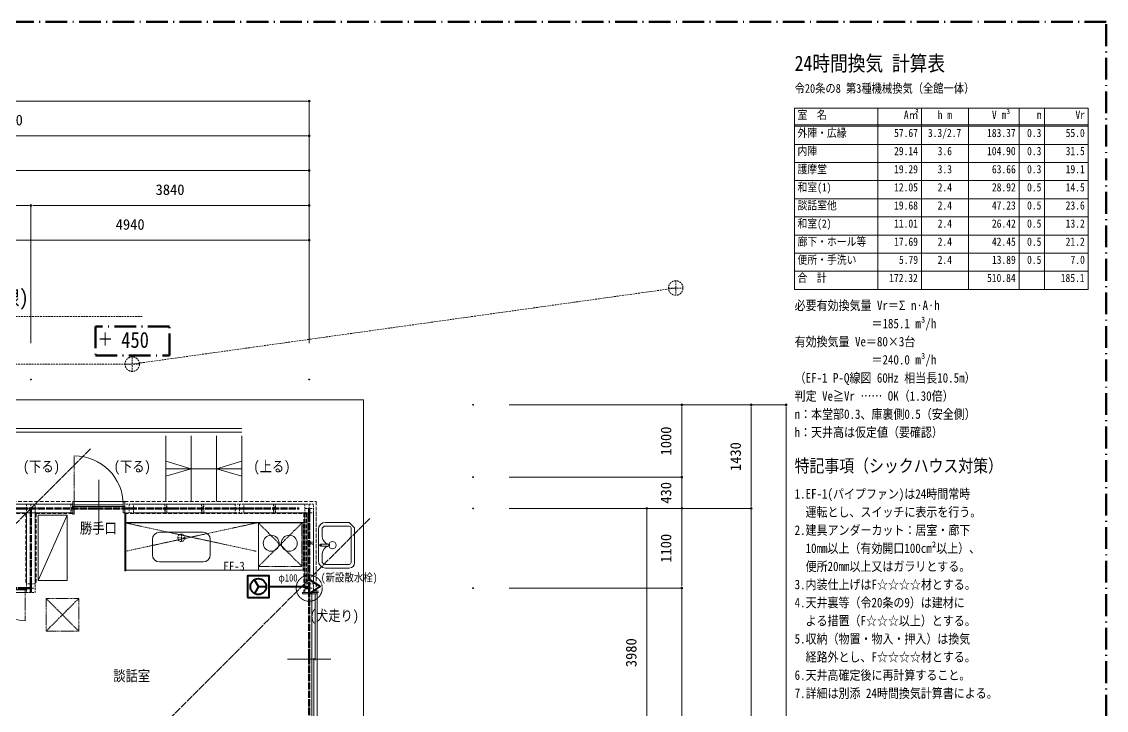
# Model space of a CAD drawing. Units: millimetres at full size. Extents: x -21029 to 20237, y -14043 to 14043.
# Drawn here: x 5234 to 20201, y 4544 to 14043 of the extents above; entities that cross this region are included whole.
import ezdxf
from ezdxf.enums import TextEntityAlignment as Align

# ---------------------------------------------------------------- set-up
doc = ezdxf.new("R2010")
doc.units = ezdxf.units.MM
doc.header["$LTSCALE"] = 50
doc.header["$PDMODE"] = 32
doc.header["$PDSIZE"] = 10
for name, pattern in [('DASHED_DOTTED', [9.25, 6, -1.5, 0.25, -1.5]), ('USER1', [2.31, 2, -0.15, 0.01, -0.15]), ('USER12', [0.75, 0.5, -0.25]), ('USER13', [0.375, 0.25, -0.125]), ('USER14', [1.5, 1, -0.5])]:
    doc.linetypes.add(name, pattern=pattern)
for name, color, linetype, lineweight in [('0-2_KIJUN', 1, 'USER1', 80), ('0-3_KABE', 7, 'Continuous', 18), ('0-9_HARI', 7, 'Continuous', 15), ('0-C_TATEGU', 100, 'Continuous', 18), ('0-D_ZATU', 132, 'Continuous', 18), ('0-E_MOJI', 7, 'Continuous', 15), ('0-F_SETUBI', 7, 'Continuous', 18), ('1-0_KAGU', 7, 'Continuous', 18), ('1-1_SUNPO', 7, 'Continuous', 15), ('1-6_WAKU', 1, 'DASHED_DOTTED', 80), ('1-7_画層2', 7, 'DASHED_DOTTED', 80), ('1-9_HASIRA', 7, 'USER12', 18), ('1-A_画層1', 7, 'USER12', 18), ('1-C_SIAGE', 7, 'USER14', 18), ('1-D_CONCRETE', 7, 'Continuous', 18), ('2-1_換気扇(局所)', 5, 'Continuous', 40), ('2-3_ダクト・フード', 3, 'Continuous', 20), ('2-5_記号・文字', 3, 'Continuous', 80), ('2-6_機器表', 7, 'Continuous', 15), ('2-7_計算表・特記', 7, 'Continuous', 40)]:
    doc.layers.add(name, color=color, linetype=linetype, lineweight=lineweight)
doc.layers.add('1-2_DEFPOINTS', color=7, linetype='Continuous')
doc.styles.add('ＭＳ ゴシック', font='')
doc.styles.get('ＭＳ ゴシック').set_extended_font_data('MS Gothic')

# ---------------------------------------------------------------- blocks, each defined once
blk = doc.blocks.new('_Dot')
at = {"layer": '0-9_HARI'}
for p, q in [((-0.5, 0), (-1, 0)), ((0.25, 0), (-0.25, 0))]:
    blk.add_line(p, q, dxfattribs=at)
blk.add_circle((0, 0), 0.25, dxfattribs=at)
blk = doc.blocks.new('D45')
at = {"layer": '1-1_SUNPO'}
for p, q in [((11310, 27360), (29370, 27360)), ((29420, 24020), (29420, 27360))]:
    blk.add_line(p, q, dxfattribs=at)
at = {"layer": '1-2_DEFPOINTS'}
for p in [(29420, 27360), (29420, 23520)]:
    blk.add_point(p, dxfattribs=at)
at = {"layer": '1-1_SUNPO', "xscale": 50, "yscale": 50}
blk.add_blockref('_Dot', (29420, 27360), dxfattribs=at)
blk = doc.blocks.new('D48')
at = {"layer": '1-1_SUNPO'}
for p, q in [((21120, 24020), (21120, 26880)), ((21170, 26880), (29370, 26880)), ((29420, 24020), (29420, 26880))]:
    blk.add_line(p, q, dxfattribs=at)
at = {"layer": '1-2_DEFPOINTS'}
for p in [(29420, 26880), (21120, 23520), (29420, 23520)]:
    blk.add_point(p, dxfattribs=at)
at = {"layer": '1-1_SUNPO', "xscale": 50, "yscale": 50, "rotation": 180}
blk.add_blockref('_Dot', (21120, 26880), dxfattribs=at)
at = {"layer": '1-1_SUNPO', "xscale": 50, "yscale": 50}
blk.add_blockref('_Dot', (29420, 26880), dxfattribs=at)
at = {"layer": '1-1_SUNPO', "style": 'ＭＳ ゴシック'}
blk.add_text('8300', height=146.6, dxfattribs=at).set_placement((25070, 26980), align=Align.BOTTOM_LEFT)
blk = doc.blocks.new('D50')
at = {"layer": '1-1_SUNPO'}
for p, q in [((12410, 26400), (29370, 26400)), ((29420, 24020), (29420, 26400))]:
    blk.add_line(p, q, dxfattribs=at)
at = {"layer": '1-2_DEFPOINTS'}
for p in [(29420, 26400), (29420, 23520)]:
    blk.add_point(p, dxfattribs=at)
at = {"layer": '1-1_SUNPO', "xscale": 50, "yscale": 50}
blk.add_blockref('_Dot', (29420, 26400), dxfattribs=at)
blk = doc.blocks.new('D54')
at = {"layer": '1-1_SUNPO'}
for p, q in [((24480, 24020), (24480, 25920)), ((24530, 25920), (25530, 25920)), ((25580, 24020), (25580, 25920))]:
    blk.add_line(p, q, dxfattribs=at)
at = {"layer": '1-2_DEFPOINTS'}
for p in [(25580, 25920), (24480, 23520), (25580, 23520)]:
    blk.add_point(p, dxfattribs=at)
at = {"layer": '1-1_SUNPO', "xscale": 50, "yscale": 50, "rotation": 180}
blk.add_blockref('_Dot', (24480, 25920), dxfattribs=at)
at = {"layer": '1-1_SUNPO', "xscale": 50, "yscale": 50}
blk.add_blockref('_Dot', (25580, 25920), dxfattribs=at)
at = {"layer": '1-1_SUNPO', "style": 'ＭＳ ゴシック'}
blk.add_text('1100', height=146.6, dxfattribs=at).set_placement((24830, 26020), align=Align.BOTTOM_LEFT)
blk = doc.blocks.new('D55')
at = {"layer": '1-1_SUNPO'}
for p, q in [((25580, 24020), (25580, 25920)), ((25630, 25920), (29370, 25920)), ((29420, 24020), (29420, 25920))]:
    blk.add_line(p, q, dxfattribs=at)
at = {"layer": '1-2_DEFPOINTS'}
for p in [(29420, 25920), (25580, 23520), (29420, 23520)]:
    blk.add_point(p, dxfattribs=at)
at = {"layer": '1-1_SUNPO', "xscale": 50, "yscale": 50, "rotation": 180}
blk.add_blockref('_Dot', (25580, 25920), dxfattribs=at)
at = {"layer": '1-1_SUNPO', "xscale": 50, "yscale": 50}
blk.add_blockref('_Dot', (29420, 25920), dxfattribs=at)
at = {"layer": '1-1_SUNPO', "style": 'ＭＳ ゴシック'}
blk.add_text('3840', height=146.6, dxfattribs=at).set_placement((27300, 26020), align=Align.BOTTOM_LEFT)
blk = doc.blocks.new('D60')
at = {"layer": '1-1_SUNPO'}
for p, q in [((24480, 24020), (24480, 25440)), ((24530, 25440), (29370, 25440)), ((29420, 24020), (29420, 25440))]:
    blk.add_line(p, q, dxfattribs=at)
at = {"layer": '1-2_DEFPOINTS'}
for p in [(29420, 25440), (24480, 23520), (29420, 23520)]:
    blk.add_point(p, dxfattribs=at)
at = {"layer": '1-1_SUNPO', "xscale": 50, "yscale": 50, "rotation": 180}
blk.add_blockref('_Dot', (24480, 25440), dxfattribs=at)
at = {"layer": '1-1_SUNPO', "xscale": 50, "yscale": 50}
blk.add_blockref('_Dot', (29420, 25440), dxfattribs=at)
at = {"layer": '1-1_SUNPO', "style": 'ＭＳ ゴシック'}
blk.add_text('4940', height=146.6, dxfattribs=at).set_placement((26750, 25540), align=Align.BOTTOM_LEFT)
blk = doc.blocks.new('D87')
at = {"layer": '1-1_SUNPO'}
for p, q in [((32180, 23170), (36000, 23170)), ((36000, 9990), (36000, 23120)), ((32180, 9940), (36000, 9940))]:
    blk.add_line(p, q, dxfattribs=at)
at = {"layer": '1-2_DEFPOINTS'}
for p in [(31680, 23170), (36000, 23170), (31680, 9940)]:
    blk.add_point(p, dxfattribs=at)
at = {"layer": '1-1_SUNPO', "xscale": 50, "yscale": 50}
for p, rotation in [((36000, 23170), 90), ((36000, 9940), 270)]:
    blk.add_blockref('_Dot', p, dxfattribs=dict(at, rotation=rotation))
at = {"layer": '1-1_SUNPO', "style": 'ＭＳ ゴシック'}
blk.add_text('13230', height=146.6, rotation=90, dxfattribs=at).set_placement((35900, 16305), align=Align.BOTTOM_LEFT)
blk = doc.blocks.new('D88')
at = {"layer": '1-1_SUNPO'}
for p, q in [((32180, 21740), (35520, 21740)), ((35520, 9990), (35520, 21690)), ((32180, 9940), (35520, 9940))]:
    blk.add_line(p, q, dxfattribs=at)
at = {"layer": '1-2_DEFPOINTS'}
for p in [(31680, 21740), (35520, 21740), (31680, 9940)]:
    blk.add_point(p, dxfattribs=at)
at = {"layer": '1-1_SUNPO', "xscale": 50, "yscale": 50}
for p, rotation in [((35520, 21740), 90), ((35520, 9940), 270)]:
    blk.add_blockref('_Dot', p, dxfattribs=dict(at, rotation=rotation))
at = {"layer": '1-1_SUNPO', "style": 'ＭＳ ゴシック'}
blk.add_text('11800', height=146.6, rotation=90, dxfattribs=at).set_placement((35420, 15590), align=Align.BOTTOM_LEFT)
blk = doc.blocks.new('D89')
at = {"layer": '1-1_SUNPO'}
for p, q in [((32180, 23170), (35520, 23170)), ((35520, 21790), (35520, 23120)), ((32180, 21740), (35520, 21740))]:
    blk.add_line(p, q, dxfattribs=at)
at = {"layer": '1-2_DEFPOINTS'}
for p in [(31680, 23170), (35520, 23170), (31680, 21740)]:
    blk.add_point(p, dxfattribs=at)
at = {"layer": '1-1_SUNPO', "xscale": 50, "yscale": 50}
for p, rotation in [((35520, 23170), 90), ((35520, 21740), 270)]:
    blk.add_blockref('_Dot', p, dxfattribs=dict(at, rotation=rotation))
at = {"layer": '1-1_SUNPO', "style": 'ＭＳ ゴシック'}
blk.add_text('1430', height=146.6, rotation=90, dxfattribs=at).set_placement((35420, 22255), align=Align.BOTTOM_LEFT)
blk = doc.blocks.new('D92')
at = {"layer": '1-1_SUNPO'}
for p, q in [((32180, 20640), (34560, 20640)), ((34560, 15890), (34560, 20590)), ((32180, 15840), (34560, 15840))]:
    blk.add_line(p, q, dxfattribs=at)
at = {"layer": '1-2_DEFPOINTS'}
for p in [(31680, 20640), (34560, 20640), (31680, 15840)]:
    blk.add_point(p, dxfattribs=at)
at = {"layer": '1-1_SUNPO', "xscale": 50, "yscale": 50}
for p, rotation in [((34560, 20640), 90), ((34560, 15840), 270)]:
    blk.add_blockref('_Dot', p, dxfattribs=dict(at, rotation=rotation))
at = {"layer": '1-1_SUNPO', "style": 'ＭＳ ゴシック'}
blk.add_text('4800', height=146.6, rotation=90, dxfattribs=at).set_placement((34460, 18040), align=Align.BOTTOM_LEFT)
blk = doc.blocks.new('D93')
at = {"layer": '1-1_SUNPO'}
for p, q in [((32180, 21740), (34560, 21740)), ((34560, 20690), (34560, 21690)), ((32180, 20640), (34560, 20640))]:
    blk.add_line(p, q, dxfattribs=at)
at = {"layer": '1-2_DEFPOINTS'}
for p in [(31680, 21740), (34560, 21740), (31680, 20640)]:
    blk.add_point(p, dxfattribs=at)
at = {"layer": '1-1_SUNPO', "xscale": 50, "yscale": 50}
for p, rotation in [((34560, 21740), 90), ((34560, 20640), 270)]:
    blk.add_blockref('_Dot', p, dxfattribs=dict(at, rotation=rotation))
at = {"layer": '1-1_SUNPO', "style": 'ＭＳ ゴシック'}
blk.add_text('1100', height=146.6, rotation=90, dxfattribs=at).set_placement((34460, 20990), align=Align.BOTTOM_LEFT)
blk = doc.blocks.new('D94')
at = {"layer": '1-1_SUNPO'}
for p, q in [((32180, 22170), (34560, 22170)), ((34560, 22220), (34560, 22270)), ((34560, 21740), (34560, 22170)), ((32180, 21740), (34560, 21740)), ((34560, 21690), (34560, 21640))]:
    blk.add_line(p, q, dxfattribs=at)
at = {"layer": '1-2_DEFPOINTS'}
for p in [(31680, 22170), (34560, 22170), (31680, 21740)]:
    blk.add_point(p, dxfattribs=at)
at = {"layer": '1-1_SUNPO', "xscale": 50, "yscale": 50}
for p, rotation in [((34560, 22170), 270), ((34560, 21740), 90)]:
    blk.add_blockref('_Dot', p, dxfattribs=dict(at, rotation=rotation))
at = {"layer": '1-1_SUNPO', "style": 'ＭＳ ゴシック'}
blk.add_text('430', height=146.6, rotation=90, dxfattribs=at).set_placement((34460, 21805), align=Align.BOTTOM_LEFT)
blk = doc.blocks.new('D95')
at = {"layer": '1-1_SUNPO'}
for p, q in [((32180, 23170), (34560, 23170)), ((34560, 22220), (34560, 23120)), ((32180, 22170), (34560, 22170))]:
    blk.add_line(p, q, dxfattribs=at)
at = {"layer": '1-2_DEFPOINTS'}
for p in [(31680, 23170), (34560, 23170), (31680, 22170)]:
    blk.add_point(p, dxfattribs=at)
at = {"layer": '1-1_SUNPO', "xscale": 50, "yscale": 50}
for p, rotation in [((34560, 23170), 90), ((34560, 22170), 270)]:
    blk.add_blockref('_Dot', p, dxfattribs=dict(at, rotation=rotation))
at = {"layer": '1-1_SUNPO', "style": 'ＭＳ ゴシック'}
blk.add_text('1000', height=146.6, rotation=90, dxfattribs=at).set_placement((34460, 22470), align=Align.BOTTOM_LEFT)
blk = doc.blocks.new('D105')
at = {"layer": '1-1_SUNPO'}
for p, q in [((32180, 21740), (34080, 21740)), ((34080, 17810), (34080, 21690)), ((32180, 17760), (34080, 17760))]:
    blk.add_line(p, q, dxfattribs=at)
at = {"layer": '1-2_DEFPOINTS'}
for p in [(31680, 21740), (34080, 21740), (31680, 17760)]:
    blk.add_point(p, dxfattribs=at)
at = {"layer": '1-1_SUNPO', "xscale": 50, "yscale": 50}
for p, rotation in [((34080, 21740), 90), ((34080, 17760), 270)]:
    blk.add_blockref('_Dot', p, dxfattribs=dict(at, rotation=rotation))
at = {"layer": '1-1_SUNPO', "style": 'ＭＳ ゴシック'}
blk.add_text('3980', height=146.6, rotation=90, dxfattribs=at).set_placement((33980, 19550), align=Align.BOTTOM_LEFT)

msp = doc.modelspace()

# ---------------------------------------------------------------- linework, layer by layer
at = {"layer": '0-2_KIJUN'}
for p, q in [((834.48, 7328.85), (9061.98, 7328.85)), ((5361.98, 6168.85), (5361.98, 7328.85)), ((9201.98, -3371.15), (9201.98, 7328.85)), ((4261.98, 6228.85), (5361.98, 6228.85)), ((9141.98, 6228.85), (9201.98, 6228.85))]:
    msp.add_line(p, q, dxfattribs=at)
at = {"layer": '0-3_KABE'}
for p, q in [((5301.98, 7388.85), (4329.48, 7388.85)), ((5281.98, 7388.85), (5910.51, 7388.85)), ((6775.51, 7388.85), (8181.98, 7388.85)), ((8301.98, 7388.85), (9141.98, 7388.85)), ((5301.98, 7268.85), (4329.48, 7268.85)), ((5281.98, 7268.85), (5910.51, 7268.85)), ((5301.98, 7268.85), (5301.98, 6288.85)), ((5421.98, 7268.85), (5421.98, 6288.85)), ((6775.51, 7268.85), (8181.98, 7268.85)), ((8301.98, 7268.85), (9141.98, 7268.85)), ((9141.98, 7256.35), (9141.98, 6288.85)), ((9174.48, 7268.85), (9174.48, 6288.85)), ((9261.98, 7268.85), (9261.98, 6288.85)), ((9141.98, 7128.85), (9141.98, 6288.85)), ((9261.98, 7128.85), (9261.98, 6288.85))]:
    msp.add_line(p, q, dxfattribs=at)
at = {"layer": '0-C_TATEGU', "linetype": 'USER13'}
for p, q in [((5960.51, 7423.85), (5960.51, 8053.85)), ((5281.98, 6203.85), (5281.98, 5780.11))]:
    msp.add_line(p, q, dxfattribs=at)
at = {"layer": '0-C_TATEGU'}
for p, q in [((6298.01, 7053.85), (6298.01, 7723.85)), ((6655.51, 7423.85), (5940.51, 7423.85)), ((5940.51, 7353.85), (5940.51, 7423.85)), ((6655.51, 7353.85), (5940.51, 7353.85)), ((5960.51, 7353.85), (5960.51, 7423.85)), ((5960.51, 7353.85), (5960.51, 7423.85)), ((6635.51, 7378.85), (5960.51, 7378.85)), ((6635.51, 7353.85), (6635.51, 7423.85)), ((6655.51, 7353.85), (6655.51, 7423.85)), ((4344.48, 6203.85), (5301.98, 6203.85)), ((4344.48, 6168.85), (5301.98, 6168.85)), ((9239.98, 6168.85), (9239.98, 4368.85)), ((9239.98, 6168.85), (9309.98, 6168.85)), ((9239.98, 6148.85), (9309.98, 6148.85)), ((9261.98, 6188.85), (9331.98, 6188.85)), ((9261.98, 6168.85), (9331.98, 6168.85)), ((9284.98, 6148.85), (9284.98, 5233.85)), ((9309.98, 6168.85), (9309.98, 4368.85)), ((9501.98, 5248.85), (8901.98, 5248.85)), ((9264.98, 5263.85), (9264.98, 4388.85))]:
    msp.add_line(p, q, dxfattribs=at)
for centre, radius, start, end in [((5960.51, 7378.85), 675, 0, 90), ((5272.42, 6233.88), 453.87, 188.2372, 271.20667)]:
    msp.add_arc(centre, radius, start, end, dxfattribs=at)
at = {"layer": '0-D_ZATU'}
for p, q in [((6655.51, 6467.87), (6655.51, 7268.85)), ((6670.51, 7127.87), (6670.51, 7268.85)), ((6655.51, 7133.85), (9141.98, 7133.85)), ((6655.51, 6467.87), (6670.51, 6467.87)), ((6670.51, 6477.87), (6670.51, 6467.87))]:
    msp.add_line(p, q, dxfattribs=at)
at = {"layer": '0-D_ZATU', "linetype": 'USER13'}
for p, q in [((5571.95, 5636.05), (6021.95, 6086.05)), ((6021.95, 5636.05), (5571.95, 6086.05))]:
    msp.add_line(p, q, dxfattribs=at)
at = {"layer": '0-D_ZATU'}
for points in [[(5940.51, 7353.85), (5940.51, 7251.35), (5960.51, 7251.35), (5960.51, 7353.85)], [(6635.51, 7353.85), (6635.51, 7268.85), (6655.51, 7268.85), (6655.51, 7353.85)]]:
    msp.add_lwpolyline(points, dxfattribs=at)
msp.add_lwpolyline([(9109.98, 6148.85), (9239.98, 6148.85), (9239.98, 6168.85), (9109.98, 6168.85)], close=True, dxfattribs=at)
at = {"layer": '0-D_ZATU', "linetype": 'USER13'}
msp.add_lwpolyline([(5571.95, 5636.05), (6021.95, 5636.05), (6021.95, 6086.05), (5571.95, 6086.05)], close=True, dxfattribs=at)
at = {"layer": '0-F_SETUBI'}
for p, q in [((6670.51, 7127.87), (9120.51, 7127.87)), ((6670.51, 7127.87), (6670.51, 6477.87)), ((8501.97, 6477.87), (8501.97, 7127.87)), ((9120.51, 7127.87), (9120.51, 6477.87)), ((9328.93, 7036.07), (9328.93, 6606.07)), ((9378.93, 7036.07), (9378.93, 6935.17)), ((9753.93, 7136.07), (9428.93, 7136.07)), ((9753.93, 7086.07), (9428.93, 7086.07)), ((9778.93, 6581.07), (9778.93, 7061.07)), ((7037.44, 6900.12), (7037.44, 6690.12)), ((7737.44, 7000.12), (7137.44, 7000.12)), ((7837.44, 6690.12), (7837.44, 6900.12)), ((9369.48, 6821.3), (9344.48, 6821.3)), ((9356.98, 6833.8), (9481.41, 6833.8)), ((9356.98, 6808.8), (9356.98, 6833.8)), ((9356.98, 6808.8), (9481.41, 6808.8)), ((9481.41, 6808.8), (9481.41, 6833.8)), ((7737.44, 6590.12), (7137.44, 6590.12)), ((9378.93, 6707.44), (9378.93, 6606.07)), ((6670.51, 6477.87), (9120.51, 6477.87)), ((9428.93, 6556.07), (9753.93, 6556.07)), ((9428.93, 6506.07), (9753.93, 6506.07))]:
    msp.add_line(p, q, dxfattribs=at)
at = {"layer": '0-F_SETUBI', "linetype": 'USER13'}
for p, q in [((6670.51, 6737.87), (8470.51, 7127.87)), ((8470.51, 6737.87), (6670.51, 7127.87)), ((9101.97, 7127.87), (8501.97, 6527.87)), ((9101.97, 6527.87), (8501.97, 7127.87))]:
    msp.add_line(p, q, dxfattribs=at)
at = {"layer": '0-F_SETUBI', "linetype": 'USER12'}
for p, q in [((7487.44, 6922.05), (7387.44, 6922.05)), ((7437.44, 6972.05), (7437.44, 6872.05))]:
    msp.add_line(p, q, dxfattribs=at)
at = {"layer": '0-F_SETUBI', "linetype": 'USER13'}
msp.add_lwpolyline([(9101.97, 6527.87), (9101.97, 7127.87), (8501.97, 7127.87), (8501.97, 6527.87)], close=True, dxfattribs=at)
at = {"layer": '0-F_SETUBI'}
msp.add_lwpolyline([(9828.93, 6581.07), (9828.93, 7061.07), (9753.93, 7136.07)], dxfattribs=at)
at = {"layer": '0-F_SETUBI', "linetype": 'USER12'}
msp.add_circle((7437.44, 6922.05), 50, dxfattribs=at)
at = {"layer": '0-F_SETUBI'}
for centre, radius in [((8676.97, 6847.87), 110), ((8926.97, 6847.87), 110), ((9356.98, 6821.3), 12.5), ((9523.31, 6821.3), 50)]:
    msp.add_circle(centre, radius, dxfattribs=at)
for centre, radius, start, end in [((9428.93, 7036.07), 100, 90, 180), ((9428.93, 7036.07), 50, 90, 180), ((9753.93, 7061.07), 25, 360, 90), ((7137.44, 6900.12), 100, 90, 180), ((7737.44, 6900.12), 100, 0, 90), ((9508.93, 6957.46), 131.9, 189.72867, 249.6304), ((9508.93, 6685.15), 131.9, 110.3696, 170.27133), ((7137.44, 6690.12), 100, 180, 270), ((7737.44, 6690.12), 100, 270, 0), ((9428.93, 6606.07), 100, 180, 270), ((9428.93, 6606.07), 50, 180, 270), ((9753.93, 6581.07), 75, 270, 0), ((9753.93, 6581.07), 25, 270, 360)]:
    msp.add_arc(centre, radius, start, end, dxfattribs=at)
at = {"layer": '1-0_KAGU'}
msp.add_line((5461.52, 6334.65), (5861.52, 7234.65), dxfattribs=at)
msp.add_lwpolyline([(5461.52, 6334.65), (5861.52, 6334.65), (5861.52, 7234.65), (5461.52, 7234.65)], close=True, dxfattribs=at)
at = {"layer": '1-6_WAKU'}
for p, q in [((20200.84, 14042.93), (-20200.84, 14042.93)), ((20200.84, -14042.93), (20200.84, 14042.93))]:
    msp.add_line(p, q, dxfattribs=at)
at = {"layer": '1-7_画層2', "color": 2, "linetype": 'USER1', "lineweight": 25}
msp.add_line((10036.98, 7188.85), (4276.98, 1428.85), dxfattribs=at)
at = {"layer": '1-7_画層2', "color": 1}
msp.add_lwpolyline([(6251.08, 9439.83), (7275.97, 9439.83), (7275.97, 9838.25), (6251.08, 9838.25)], close=True, dxfattribs=at)
at = {"layer": '1-9_HASIRA'}
for p, q in [((5361.98, 7388.85), (5361.98, 7268.85)), ((5910.51, 7268.85), (5940.51, 7388.85)), ((6715.51, 7388.85), (6715.51, 7268.85)), ((7208.51, 7268.85), (7238.51, 7388.85)), ((8241.98, 7388.85), (8241.98, 7268.85)), ((8706.98, 7268.85), (8736.98, 7388.85)), ((9201.98, 7388.85), (9201.98, 7268.85)), ((9201.98, 7388.85), (9201.98, 7268.85)), ((5301.98, 7328.85), (5421.98, 7328.85)), ((6655.51, 7328.85), (6775.51, 7328.85)), ((8181.98, 7328.85), (8301.98, 7328.85)), ((9141.98, 7328.85), (9261.98, 7328.85)), ((9141.98, 7328.85), (9261.98, 7328.85)), ((9174.48, 6863.85), (9261.98, 6833.85)), ((5361.98, 6288.85), (5361.98, 6168.85)), ((9201.98, 6288.85), (9201.98, 6168.85)), ((9201.98, 6288.85), (9201.98, 6168.85)), ((5301.98, 6228.85), (5421.98, 6228.85)), ((9141.98, 6228.85), (9261.98, 6228.85)), ((9141.98, 6228.85), (9261.98, 6228.85))]:
    msp.add_line(p, q, dxfattribs=at)
for points in [[(5301.98, 7268.85), (5421.98, 7268.85), (5421.98, 7388.85), (5301.98, 7388.85)], [(5940.51, 7388.85), (5910.51, 7388.85), (5910.51, 7268.85), (5940.51, 7268.85)], [(6655.51, 7268.85), (6775.51, 7268.85), (6775.51, 7388.85), (6655.51, 7388.85)], [(7238.51, 7388.85), (7208.51, 7388.85), (7208.51, 7268.85), (7238.51, 7268.85)], [(7716.51, 7268.85), (7746.51, 7388.85), (7716.51, 7388.85)], [(8181.98, 7268.85), (8301.98, 7268.85), (8301.98, 7388.85), (8181.98, 7388.85)], [(8736.98, 7388.85), (8706.98, 7388.85), (8706.98, 7268.85), (8736.98, 7268.85)], [(9141.98, 7268.85), (9261.98, 7268.85), (9261.98, 7388.85), (9141.98, 7388.85)], [(9141.98, 7268.85), (9261.98, 7268.85), (9261.98, 7388.85), (9141.98, 7388.85)], [(9261.98, 6863.85), (9261.98, 6833.85), (9174.48, 6833.85), (9174.48, 6863.85)], [(5301.98, 6168.85), (5421.98, 6168.85), (5421.98, 6288.85), (5301.98, 6288.85)], [(9141.98, 6168.85), (9261.98, 6168.85), (9261.98, 6288.85), (9141.98, 6288.85)], [(9141.98, 6168.85), (9261.98, 6168.85), (9261.98, 6288.85), (9141.98, 6288.85)]]:
    msp.add_lwpolyline(points, close=True, dxfattribs=at)
msp.add_lwpolyline([(7716.51, 7268.85), (7746.51, 7268.85), (7746.51, 7388.85)], dxfattribs=at)
at = {"layer": '1-9_HASIRA', "linetype": 'USER13'}
msp.add_circle((9201.98, 6228.85), 180, dxfattribs=at)
at = {"layer": '1-A_画層1'}
for p, q in [((6759.55, 9319.15), (14259.55, 10369.15)), ((14159.55, 10369.15), (14359.55, 10369.15)), ((14259.55, 10469.15), (14259.55, 10269.15)), ((2113.61, 9977.5), (6898.08, 9977.5)), ((-4340.45, 9319.15), (6759.55, 9319.15)), ((6659.55, 9319.15), (6859.55, 9319.15)), ((6759.55, 9419.15), (6759.55, 9219.15))]:
    msp.add_line(p, q, dxfattribs=at)
at = {"layer": '1-A_画層1', "linetype": 'USER1'}
msp.add_line((6181.98, 8148.85), (-538.02, 1428.85), dxfattribs=at)
at = {"layer": '1-A_画層1'}
for centre in [(14259.55, 10369.15), (6759.55, 9319.15)]:
    msp.add_circle(centre, 100, dxfattribs=at)
at = {"layer": '1-C_SIAGE'}
for p, q in [((3234.48, 7423.85), (5940.51, 7423.85)), ((6655.51, 7423.85), (9296.98, 7423.85)), ((9296.98, 7423.85), (9296.98, 6188.85)), ((5289.48, 7256.35), (4335.48, 7256.35)), ((5289.48, 7256.35), (5289.48, 6288.85)), ((5434.48, 7256.35), (5940.51, 7256.35)), ((5434.48, 7256.35), (5434.48, 6288.85)), ((5940.51, 7268.85), (5940.51, 7256.35)), ((6655.51, 7256.35), (9129.48, 7256.35)), ((6655.51, 7256.35), (9161.98, 7256.35)), ((9129.48, 7256.35), (9129.48, 6168.85)), ((9161.98, 7256.35), (9161.98, 6288.85)), ((9296.98, 7283.85), (9296.98, 6168.85))]:
    msp.add_line(p, q, dxfattribs=at)
at = {"layer": '1-D_CONCRETE'}
for p, q in [((9951.98, 8826.35), (-9708.02, 8826.35)), ((9951.98, 1428.85), (9951.98, 8826.35)), ((4171.98, 8428.85), (8271.98, 8428.85)), ((4171.98, 8378.85), (8271.98, 8378.85)), ((7221.98, 7423.85), (7221.98, 8328.85)), ((7571.98, 7423.85), (7571.98, 8328.85)), ((7921.98, 7423.85), (7921.98, 8328.85)), ((8271.98, 7423.85), (8271.98, 8328.85)), ((7571.98, 7876.35), (7221.98, 7981.17)), ((7921.98, 7876.35), (8271.98, 7981.17)), ((7571.98, 7876.35), (7221.98, 7771.53)), ((7221.98, 7876.35), (8271.98, 7876.35)), ((7921.98, 7876.35), (8271.98, 7771.53))]:
    msp.add_line(p, q, dxfattribs=at)
at = {"layer": '2-1_換気扇(局所)'}
for q in [(8445, 6345.26), (8445, 6154.74), (8610, 6250)]:
    msp.add_line((8500, 6250), q, dxfattribs=at)
msp.add_lwpolyline([(8350, 6100), (8650, 6100), (8650, 6400), (8350, 6400)], close=True, dxfattribs=at)
msp.add_circle((8500, 6250), 110, dxfattribs=at)
at = {"layer": '2-3_ダクト・フード', "color": 5, "lineweight": 40}
msp.add_line((8650, 6250), (9202, 6250), dxfattribs=at)
msp.add_lwpolyline([(9202, 6150), (9352, 6250), (9202, 6350)], dxfattribs=at)
at = {"layer": '2-6_機器表'}
for p, q in [((15900, 12850), (19950, 12850)), ((15900, 12850), (15900, 10350)), ((17050, 12850), (17050, 10350)), ((17650, 12850), (17650, 10350)), ((18300, 12850), (18300, 10350)), ((19000, 12850), (19000, 10350)), ((19350, 12850), (19350, 10350)), ((19950, 12850), (19950, 10350)), ((15900, 12620), (19950, 12620)), ((15900, 12600), (19950, 12600)), ((15900, 12350), (19950, 12350)), ((15900, 12100), (19950, 12100)), ((15900, 11850), (19950, 11850)), ((15900, 11600), (19950, 11600)), ((15900, 11350), (19950, 11350)), ((15900, 11100), (19950, 11100)), ((15900, 10850), (19950, 10850)), ((15900, 10600), (19950, 10600)), ((15900, 10350), (19950, 10350))]:
    msp.add_line(p, q, dxfattribs=at)

# ---------------------------------------------------------------- block references
at = {"layer": '1-1_SUNPO'}
for name in ['D45', 'D48', 'D50', 'D54', 'D55', 'D60', 'D87', 'D89', 'D95', 'D94', 'D88', 'D93', 'D105', 'D92']:
    msp.add_blockref(name, (-20218.02, -14411.15), dxfattribs=at)

# ---------------------------------------------------------------- texts
at = {"layer": '0-E_MOJI', "style": 'ＭＳ ゴシック', "width": 0.85}
for s, p in [('(下る)', (5252.22, 7790.74)), ('(下る)', (6505.19, 7790.74)), ('(上る)', (8432.24, 7790.74)), ('勝手口', (6037.61, 6939.1)), ('(犬走り)', (9209.05, 5731.97)), ('談話室', (6497.03, 4901.94))]:
    msp.add_text(s, height=146.6, dxfattribs=at).set_placement(p, align=Align.BOTTOM_LEFT)
at = {"layer": '0-F_SETUBI', "style": 'ＭＳ ゴシック', "width": 0.85}
msp.add_text('(新設散水栓)', height=110, dxfattribs=at).set_placement((9362.29, 6287.48), align=Align.BOTTOM_LEFT)
at = {"layer": '1-7_画層2', "style": 'ＭＳ ゴシック', "width": 0.85}
for s, height, p in [('＋', 183.3, (6282.03, 9517.24)), ('450', 219.9, (6608.41, 9477.66))]:
    msp.add_text(s, height=height, dxfattribs=at).set_placement(p, align=Align.BOTTOM_LEFT)
at = {"layer": '1-A_画層1', "style": 'ＭＳ ゴシック', "width": 0.85}
msp.add_text('(土砂災害特別警戒区域線)', height=219.9, dxfattribs=at).set_placement((2270.84, 10061.62), align=Align.BOTTOM_LEFT)
at = {"layer": '2-3_ダクト・フード', "color": 5, "style": 'ＭＳ ゴシック', "width": 0.85}
msp.add_text('φ100', height=101.2, dxfattribs=at).set_placement((8776, 6290), align=Align.BOTTOM_LEFT)
at = {"layer": '2-5_記号・文字', "color": 5, "style": 'ＭＳ ゴシック', "width": 0.85}
msp.add_text('EF-3', height=126.5, dxfattribs=at).set_placement((8020, 6430), align=Align.BOTTOM_LEFT)
at = {"layer": '2-6_機器表', "style": 'ＭＳ ゴシック', "width": 0.85}
for s, height, p in [('24時間換気 計算表', 210.8, (15900, 13300)), ('令20条の8 第3種機械換気（全館一体）', 122.3, (15900, 13025)), ('室  名', 113.8, (15940, 12667.5)), ('A㎡', 113.8, (17407.5, 12667.5)), ('h m', 113.8, (17873.75, 12667.5)), ('V m³', 113.8, (18622.5, 12667.5)), ('n', 113.8, (19242.5, 12667.5)), ('Vr', 113.8, (19775, 12667.5)), ('外陣・広縁', 113.8, (15940, 12417.5)), ('3.3/2.7', 113.8, (17738.75, 12417.5)), ('57.67', 113.8, (17272.5, 12417.5)), ('183.37', 113.8, (18555, 12417.5)), ('0.3', 113.8, (19107.5, 12417.5)), ('55.0', 113.8, (19640, 12417.5)), ('内陣', 113.8, (15940, 12167.5)), ('29.14', 113.8, (17272.5, 12167.5)), ('3.6', 113.8, (17873.75, 12167.5)), ('104.90', 113.8, (18555, 12167.5)), ('0.3', 113.8, (19107.5, 12167.5)), ('31.5', 113.8, (19640, 12167.5)), ('護摩堂', 113.8, (15940, 11917.5)), ('19.29', 113.8, (17272.5, 11917.5)), ('3.3', 113.8, (17873.75, 11917.5)), ('63.66', 113.8, (18622.5, 11917.5)), ('0.3', 113.8, (19107.5, 11917.5)), ('19.1', 113.8, (19640, 11917.5)), ('和室(1)', 113.8, (15940, 11667.5)), ('12.05', 113.8, (17272.5, 11667.5)), ('2.4', 113.8, (17873.75, 11667.5)), ('28.92', 113.8, (18622.5, 11667.5)), ('0.5', 113.8, (19107.5, 11667.5)), ('14.5', 113.8, (19640, 11667.5)), ('談話室他', 113.8, (15940, 11417.5)), ('19.68', 113.8, (17272.5, 11417.5)), ('2.4', 113.8, (17873.75, 11417.5)), ('47.23', 113.8, (18622.5, 11417.5)), ('0.5', 113.8, (19107.5, 11417.5)), ('23.6', 113.8, (19640, 11417.5)), ('和室(2)', 113.8, (15940, 11167.5)), ('11.01', 113.8, (17272.5, 11167.5)), ('2.4', 113.8, (17873.75, 11167.5)), ('26.42', 113.8, (18622.5, 11167.5)), ('0.5', 113.8, (19107.5, 11167.5)), ('13.2', 113.8, (19640, 11167.5)), ('廊下・ホール等', 113.8, (15940, 10917.5)), ('17.69', 113.8, (17272.5, 10917.5)), ('2.4', 113.8, (17873.75, 10917.5)), ('42.45', 113.8, (18622.5, 10917.5)), ('0.5', 113.8, (19107.5, 10917.5)), ('21.2', 113.8, (19640, 10917.5)), ('便所・手洗い', 113.8, (15940, 10667.5)), ('5.79', 113.8, (17340, 10667.5)), ('2.4', 113.8, (17873.75, 10667.5)), ('13.89', 113.8, (18622.5, 10667.5)), ('0.5', 113.8, (19107.5, 10667.5)), ('7.0', 113.8, (19707.5, 10667.5)), ('合  計', 113.8, (15940, 10417.5)), ('172.32', 113.8, (17205, 10417.5)), ('510.84', 113.8, (18555, 10417.5)), ('185.1', 113.8, (19572.5, 10417.5)), ('必要有効換気量 Vr＝Σ n·A·h', 130.7, (15900, 10025)), ('\u3000\u3000\u3000\u3000\u3000\u3000\u3000＝185.1 m³/h', 130.7, (15900, 9775)), ('有効換気量 Ve＝80×3台', 130.7, (15900, 9525)), ('\u3000\u3000\u3000\u3000\u3000\u3000\u3000＝240.0 m³/h', 130.7, (15900, 9275)), ('（EF-1 P-Q線図 60Hz 相当長10.5m）', 130.7, (15900, 9025)), ('n：本堂部0.3、庫裏側0.5（安全側）', 130.7, (15900, 8525)), ('h：天井高は仮定値（要確認）', 130.7, (15900, 8275))]:
    msp.add_text(s, height=height, dxfattribs=at).set_placement(p, align=Align.BOTTOM_LEFT)
at = {"layer": '2-6_機器表', "color": 1, "style": 'ＭＳ ゴシック', "width": 0.85}
msp.add_text('判定 Ve≧Vr …… OK（1.30倍）', height=130.7, dxfattribs=at).set_placement((15900, 8775), align=Align.BOTTOM_LEFT)
at = {"layer": '2-7_計算表・特記', "style": 'ＭＳ ゴシック', "width": 0.85}
for s, height, p in [('特記事項（シックハウス対策）', 177.1, (15900, 7775)), ('1.EF-1(パイプファン)は24時間常時', 130.7, (15900, 7425)), ('  運転とし、スイッチに表示を行う。', 130.7, (15900, 7175)), ('2.建具アンダーカット：居室・廊下', 130.7, (15900, 6925)), ('  10mm以上（有効開口100cm²以上）、', 130.7, (15900, 6675)), ('  便所20mm以上又はガラリとする。', 130.7, (15900, 6425)), ('3.内装仕上げはF☆☆☆☆材とする。', 130.7, (15900, 6175)), ('4.天井裏等（令20条の9）は建材に', 130.7, (15900, 5925)), ('  よる措置（F☆☆☆以上）とする。', 130.7, (15900, 5675)), ('5.収納（物置・物入・押入）は換気', 130.7, (15900, 5425)), ('  経路外とし、F☆☆☆☆材とする。', 130.7, (15900, 5175)), ('6.天井高確定後に再計算すること。', 130.7, (15900, 4925)), ('7.詳細は別添 24時間換気計算書による。', 130.7, (15900, 4675))]:
    msp.add_text(s, height=height, dxfattribs=at).set_placement(p, align=Align.BOTTOM_LEFT)

doc.saveas('drawing.dxf')
